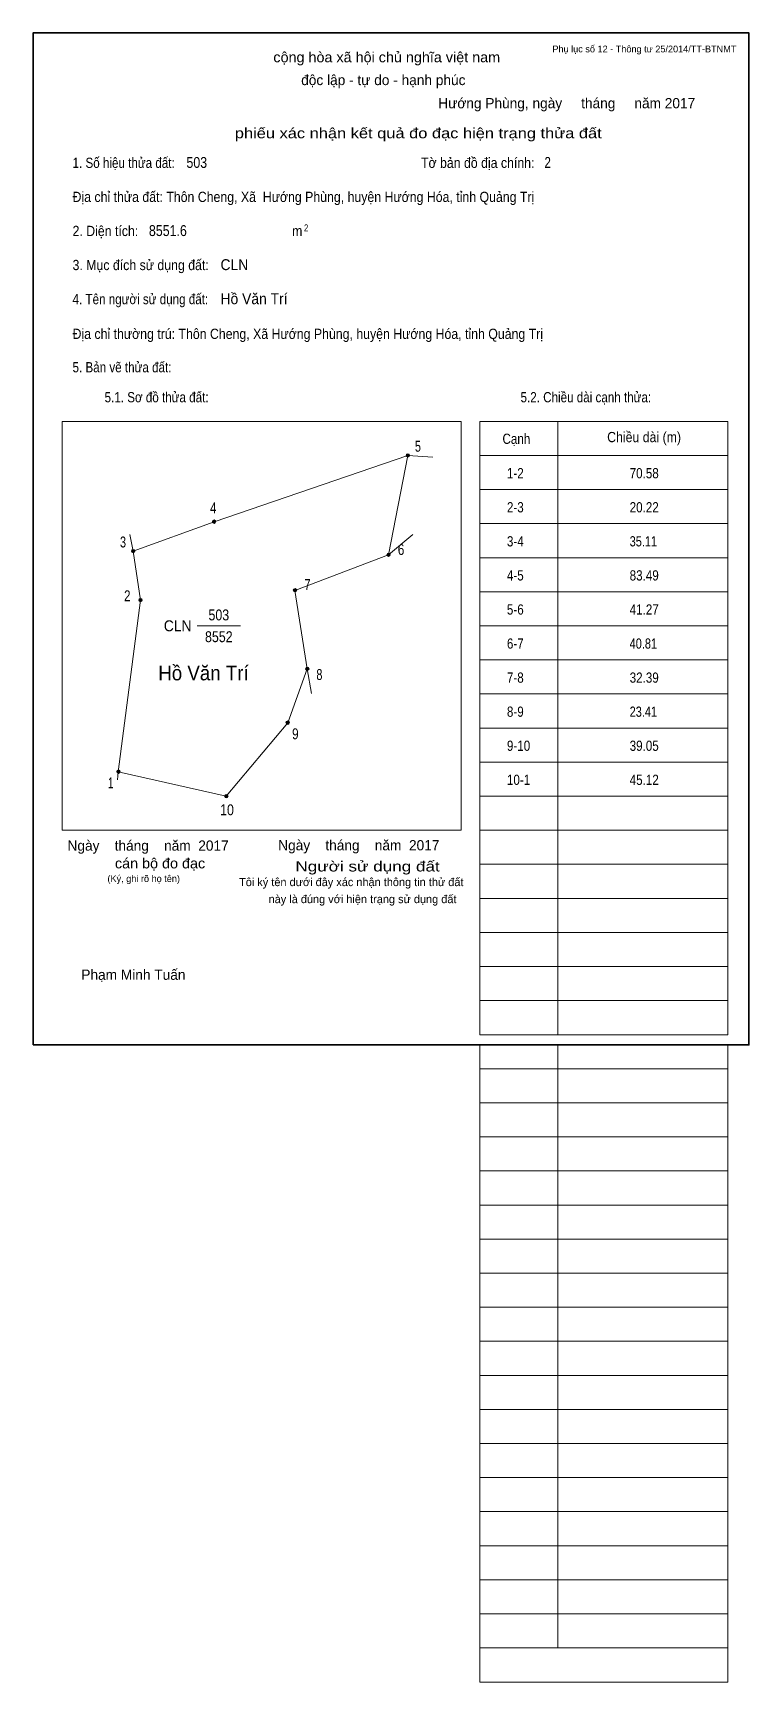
# Model space of a CAD drawing. Header units: centimetres. Extents: x 0 to 21, y -18.7 to 29.7.
import ezdxf
from ezdxf.enums import TextEntityAlignment as Align

# ---------------------------------------------------------------- set-up
doc = ezdxf.new("R2010")
doc.units = ezdxf.units.CM
doc.header["$LTSCALE"] = 0.12
for name, color, linetype in [('2', 7, 'Continuous'), ('30', 7, 'Continuous'), ('34', 7, 'Continuous')]:
    doc.layers.add(name, color=color, linetype=linetype)
for name, color, linetype, lineweight in [('32', 7, 'Continuous', 13), ('33', 7, 'Continuous', 13), ('6', 7, 'Continuous', 13), ('63', 7, 'Continuous', 13)]:
    doc.layers.add(name, color=color, linetype=linetype, lineweight=lineweight)

msp = doc.modelspace()

# ---------------------------------------------------------------- hatches: boundary and pattern name
at = {"layer": '32'}
for points in [[(11.0446, 17.3, 1), (10.9446, 17.3, 1)], [(5.3612, 15.3576, 1), (5.2612, 15.3576, 1)], [(2.9871, 14.4942, 1), (2.8871, 14.4942, 1)], [(10.4799, 14.3849, 1), (10.3799, 14.3849, 1)], [(3.2029, 13.0554, 1), (3.1029, 13.0554, 1)], [(7.7353, 13.3432, 1), (7.6353, 13.3432, 1)], [(8.095, 11.041, 1), (7.995, 11.041, 1)], [(7.5194, 9.4583, 1), (7.4194, 9.4583, 1)], [(2.5554, 8.0194, 1), (2.4554, 8.0194, 1)], [(5.7209, 7.3, 1), (5.6209, 7.3, 1)]]:
    msp.add_hatch(color=256, dxfattribs=at).paths.add_polyline_path(points)

# ---------------------------------------------------------------- linework, layer by layer
for centre in [(10.9946, 17.3), (5.3112, 15.3576), (2.9371, 14.4942), (10.4299, 14.3849), (3.1529, 13.0554), (7.6853, 13.3432), (8.045, 11.041), (7.4694, 9.4583), (2.5054, 8.0194), (5.6709, 7.3)]:
    msp.add_circle(centre, 0.05, dxfattribs=at)
at = {"layer": '33'}
msp.add_line((4.81, 12.3), (6.09, 12.3), dxfattribs=at)
at = {"layer": '6'}
for p, q in [((10.99, 17.3), (10.43, 14.38)), ((10.99, 17.3), (11.73, 17.25)), ((2.94, 14.49), (2.84, 14.98)), ((10.43, 14.38), (11.14, 14.98)), ((8.04, 11.04), (8.17, 10.31)), ((2.5, 8.01), (2.48, 7.78))]:
    msp.add_line(p, q, dxfattribs=at)
for points in [[(2.94, 14.49), (5.31, 15.35), (10.99, 17.3)], [(2.5, 8.01), (3.15, 13.05), (2.94, 14.49)], [(10.43, 14.38), (7.68, 13.34), (8.04, 11.04)], [(8.04, 11.04), (7.47, 9.45), (5.67, 7.3), (2.5, 8.01)]]:
    msp.add_lwpolyline(points, dxfattribs=at)
at = {"layer": '63'}
for p, q in [((0.86, 18.3), (12.56, 18.3)), ((0.86, 6.3), (0.86, 18.3)), ((12.56, 6.3), (12.56, 18.3)), ((13.11, 18.3), (20.38, 18.3)), ((13.11, 0.3), (13.11, 18.3)), ((15.39, 0.3), (15.39, 18.3)), ((20.38, 0.3), (20.38, 18.3)), ((13.11, 17.3), (20.38, 17.3)), ((13.11, 16.3), (20.38, 16.3)), ((13.11, 15.3), (20.38, 15.3)), ((13.11, 14.3), (20.38, 14.3)), ((13.11, 13.3), (20.38, 13.3)), ((13.11, 12.3), (20.38, 12.3)), ((13.11, 11.3), (20.38, 11.3)), ((13.11, 10.3), (20.38, 10.3)), ((13.11, 9.3), (20.38, 9.3)), ((13.11, 8.3), (20.38, 8.3)), ((13.11, 7.3), (20.38, 7.3)), ((0.86, 6.3), (12.56, 6.3)), ((13.11, 6.3), (20.38, 6.3)), ((13.11, 5.3), (20.38, 5.3)), ((13.11, 4.3), (20.38, 4.3)), ((13.11, 3.3), (20.38, 3.3)), ((13.11, 2.3), (20.38, 2.3)), ((13.11, 1.3), (20.38, 1.3)), ((13.11, 0.3), (20.38, 0.3)), ((13.11, -18.7), (13.11, 0)), ((15.39, -17.7), (15.39, 0)), ((20.38, -18.7), (20.38, 0)), ((13.11, -0.7), (20.38, -0.7)), ((13.11, -0.7), (20.38, -0.7)), ((13.11, -1.7), (20.38, -1.7)), ((13.11, -2.7), (20.38, -2.7)), ((13.11, -3.7), (20.38, -3.7)), ((13.11, -4.7), (20.38, -4.7)), ((13.11, -5.7), (20.38, -5.7)), ((13.11, -6.7), (20.38, -6.7)), ((13.11, -7.7), (20.38, -7.7)), ((13.11, -8.7), (20.38, -8.7)), ((13.11, -9.7), (20.38, -9.7)), ((13.11, -10.7), (20.38, -10.7)), ((13.11, -11.7), (20.38, -11.7)), ((13.11, -12.7), (20.38, -12.7)), ((13.11, -13.7), (20.38, -13.7)), ((13.11, -14.7), (20.38, -14.7)), ((13.11, -15.7), (20.38, -15.7)), ((13.11, -16.7), (20.38, -16.7)), ((13.11, -17.7), (20.38, -17.7)), ((13.11, -18.7), (20.38, -18.7))]:
    msp.add_line(p, q, dxfattribs=at)
at = {"layer": '63', "lineweight": 35}
msp.add_lwpolyline([(0, 0), (0, 29.7), (21, 29.7), (21, 0)], close=True, dxfattribs=at)

# ---------------------------------------------------------------- texts
at = {"layer": '2', "width": 0.95}
msp.add_text('Hồ Văn Trí', height=0.4316, dxfattribs=at).set_placement((5, 10.7), align=Align.CENTER)
at = {"layer": '30'}
for s, width, p in [('1-2', 0.85, (13.9, 16.63)), ('70.58', 0.85, (17.5, 16.63)), ('2-3', 0.85, (13.9, 15.63)), ('20.22', 0.85, (17.5, 15.63)), ('3-4', 0.85, (13.9, 14.63)), ('35.11', 0.8, (17.5, 14.63)), ('4-5', 0.85, (13.9, 13.63)), ('83.49', 0.85, (17.5, 13.63)), ('5-6', 0.85, (13.9, 12.63)), ('41.27', 0.85, (17.5, 12.63)), ('6-7', 0.85, (13.9, 11.63)), ('40.81', 0.8, (17.5, 11.63)), ('7-8', 0.85, (13.9, 10.63)), ('32.39', 0.85, (17.5, 10.63)), ('8-9', 0.85, (13.9, 9.63)), ('23.41', 0.8, (17.5, 9.63)), ('9-10', 0.85, (13.9, 8.63)), ('39.05', 0.85, (17.5, 8.63)), ('10-1', 0.85, (13.9, 7.63)), ('45.12', 0.85, (17.5, 7.63))]:
    msp.add_text(s, height=0.3, dxfattribs=dict(at, width=width)).set_placement(p)
at = {"layer": '32'}
for s, width, p in [('5', 0.75, (11.29, 17.41)), ('4', 0.8, (5.285, 15.6)), ('3', 0.75, (2.64, 14.6)), ('6', 0.8, (10.795, 14.38)), ('7', 0.75, (8.05, 13.35)), ('2', 0.8, (2.765, 13.02)), ('8', 0.75, (8.4, 10.71)), ('9', 0.8, (7.695, 8.97)), ('1', 0.65, (2.28, 7.53)), ('10', 0.85, (5.69, 6.74))]:
    msp.add_text(s, height=0.32, dxfattribs=dict(at, width=width)).set_placement(p, align=Align.CENTER)
at = {"layer": '33', "width": 0.85}
for s, p in [('503', (5.45, 12.46)), ('8552', (5.45, 11.82))]:
    msp.add_text(s, height=0.32, dxfattribs=at).set_placement(p, align=Align.CENTER)
at = {"layer": '33', "width": 0.95}
msp.add_text('CLN', height=0.32, dxfattribs=at).set_placement((4.65, 12.14), align=Align.RIGHT)
at = {"layer": '34'}
for s, width, p in [('503', 0.85, (4.5, 25.74)), ('2', 0.8, (15, 25.74)), ('8551.6', 0.85, (3.4, 23.74)), ('CLN', 0.95, (5.5, 22.74)), ('Hồ Văn Trí', 0.95, (5.5, 21.74))]:
    msp.add_text(s, height=0.32, dxfattribs=dict(at, width=width)).set_placement(p)
at = {"layer": '63', "width": 1.05}
msp.add_text('cộng hòa xã hội chủ nghĩa việt nam', height=0.3, dxfattribs=at).set_placement((10.375, 28.84), align=Align.CENTER)
at = {"layer": '63'}
for s, height, p in [('Phụ lục số 12 - Thông tư 25/2014/TT-BTNMT', 0.2, (20.63, 29.13)), ('Ngày    tháng    năm  2017', 0.3, (5.74, 5.7)), ('Ngày    tháng    năm  2017', 0.3, (11.92, 5.71)), ('(Ký, ghi rõ họ tên)', 0.2, (4.31, 4.78))]:
    msp.add_text(s, height=height, dxfattribs=at).set_placement(p, align=Align.RIGHT)
for s, height, p in [('độc lập - tự do - hạnh phúc', 0.3, (10.275, 28.17)), ('Hướng Phùng, ngày     tháng     năm 2017', 0.3, (15.655, 27.49)), ('Tôi ký tên dưới đây xác nhận thông tin thử đất', 0.24, (9.335, 4.66)), ('này là đúng với hiện trạng sử dụng đất', 0.24, (9.665, 4.16)), ('Phạm Minh Tuấn', 0.3, (2.945, 1.91))]:
    msp.add_text(s, height=height, dxfattribs=at).set_placement(p, align=Align.CENTER)
for s, width, p in [('phiếu xác nhận kết quả đo đạc hiện trạng thửa đất', 1.2, (16.68, 26.61)), ('cán bộ đo đạc', 1.05, (5.05, 5.18)), ('Người sử dụng đất', 1.25, (11.93, 5.09))]:
    msp.add_text(s, height=0.3, dxfattribs=dict(at, width=width)).set_placement(p, align=Align.RIGHT)
for s, height, width, p in [('1. Số hiệu thửa đất:', 0.3, 0.85, (1.16, 25.74)), ('Tờ bản đồ địa chính:', 0.3, 0.9, (11.38, 25.74)), ('Địa chỉ thửa đất: Thôn Cheng, Xã  Hướng Phùng, huyện Hướng Hóa, tỉnh Quảng Trị', 0.3, 0.9, (1.16, 24.74)), ('2. Diện tích:', 0.3, 0.9, (1.16, 23.74)), ('m', 0.3, 0.9, (7.6, 23.74)), ('2', 0.2, 0.8, (7.95, 23.88)), ('3. Mục đích sử dụng đất:', 0.3, 0.9, (1.16, 22.74)), ('4. Tên người sử dụng đất:', 0.3, 0.85, (1.16, 21.74)), ('Địa chỉ thường trú: Thôn Cheng, Xã Hướng Phùng, huyện Hướng Hóa, tỉnh Quảng Trị', 0.3, 0.9, (1.16, 20.72)), ('5. Bản vẽ thửa đất:', 0.3, 0.85, (1.16, 19.74)), ('5.1. Sơ đồ thửa đất:', 0.3, 0.85, (2.1, 18.86)), ('5.2. Chiều dài cạnh thửa:', 0.3, 0.85, (14.3, 18.86)), ('Cạnh', 0.3, 0.85, (13.77, 17.64)), ('Chiều dài (m)', 0.3, 0.9, (16.84, 17.69))]:
    msp.add_text(s, height=height, dxfattribs=dict(at, width=width)).set_placement(p)

doc.saveas('drawing.dxf')
